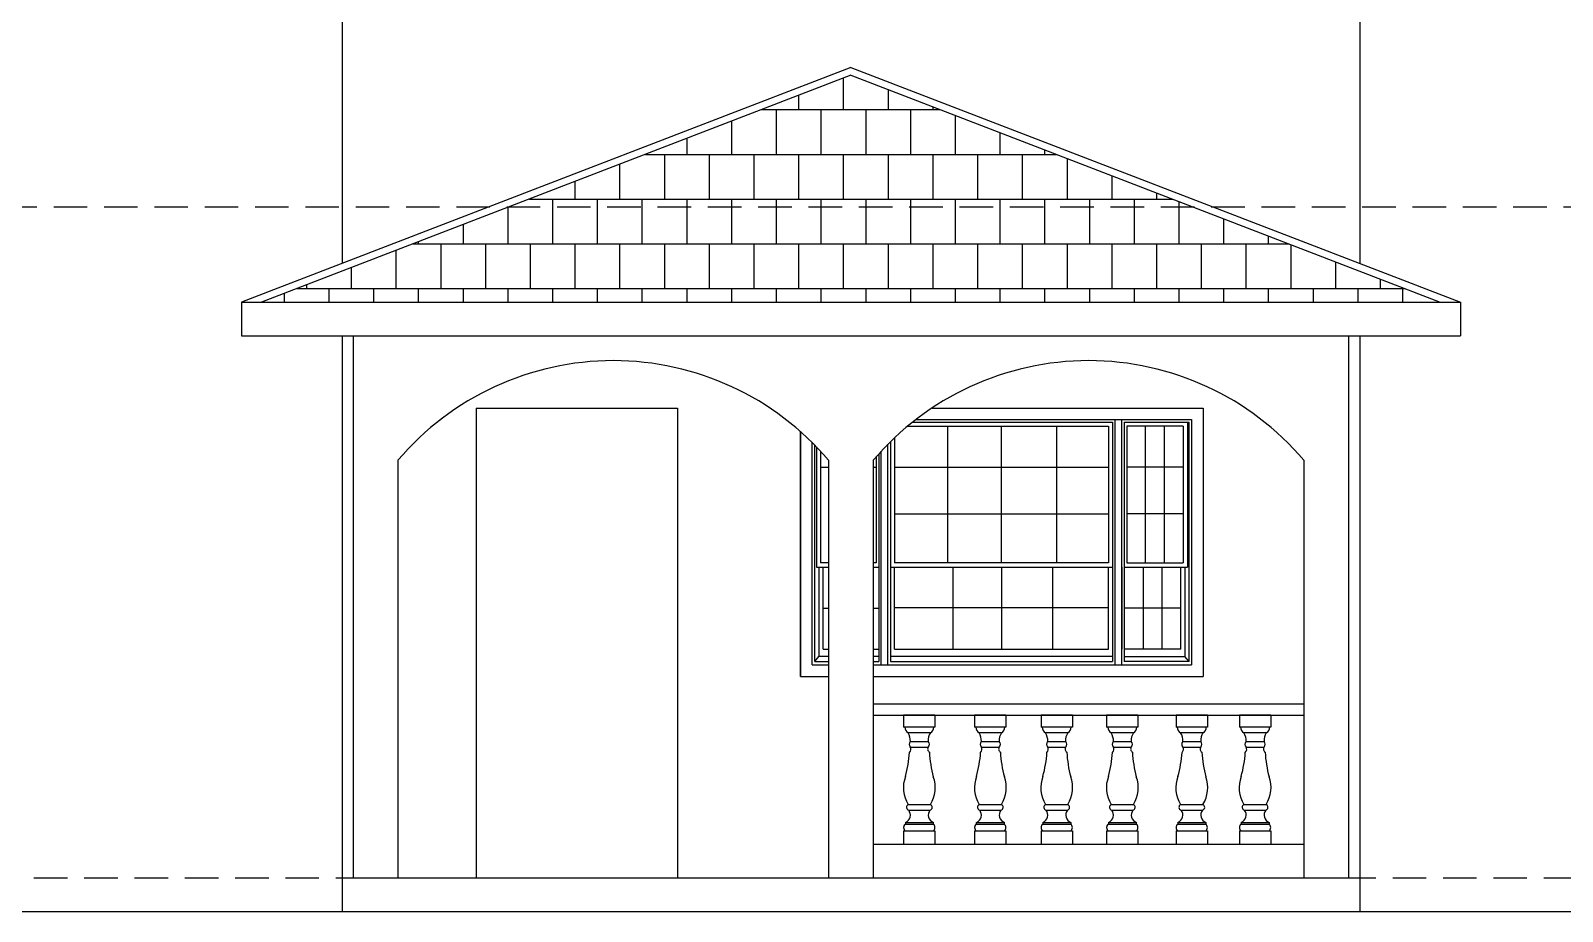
# Model space of a CAD drawing. Header units: inches. Extents: x 8172 to 11619, y -1386 to 1167.
# Drawn here: x 10352 to 10625.9, y -1351.4 to -1193.9 of the extents above; entities that cross this region are included whole.
import ezdxf

# ---------------------------------------------------------------- set-up
doc = ezdxf.new("R2010")
doc.units = ezdxf.units.IN
doc.header["$LTSCALE"] = 48
doc.header["$MEASUREMENT"] = 0
doc.linetypes.add('0', pattern=[0])
doc.linetypes.add('HIDDEN2', pattern=[0.1875, 0.125, -0.0625])
doc.layers.add('A-Glaz', color=92, linetype='Continuous')
doc.layers.add('A-Wall', color=40, linetype='Continuous')

msp = doc.modelspace()

# ---------------------------------------------------------------- hatches: boundary and pattern name
h = msp.add_hatch()
h.set_pattern_fill('AR-B88', color=8, style=0)
h.set_pattern_definition([(0, (-3762.6475, -2400.059), (0, 8), []), (90, (-3762.6475, -2400.0588), (-4, 8), [8, -8])])
h.paths.add_polyline_path([(10498.66, -1201.9), (10393.27, -1242.51), (10604.04, -1242.51)])

# ---------------------------------------------------------------- linework, layer by layer
at = {"color": 5}
for p, q in [((10498.66, -1200.51), (10389.66, -1242.51)), ((10498.66, -1201.9), (10393.27, -1242.51)), ((10498.66, -1200.51), (10607.66, -1242.51)), ((10498.66, -1201.9), (10604.04, -1242.51)), ((10389.66, -1242.51), (10607.66, -1242.51)), ((10389.66, -1242.51), (10389.66, -1248.51)), ((10607.66, -1242.51), (10607.66, -1248.51)), ((10389.66, -1248.51), (10607.66, -1248.51))]:
    msp.add_line(p, q, dxfattribs=at)
at = {"color": 8, "linetype": 'HIDDEN2'}
for p, q in [((10320.1, -1225.41), (10905.53, -1225.41)), ((10325.54, -1345.41), (10905.53, -1345.41))]:
    msp.add_line(p, q, dxfattribs=at)
for p, q in [((10489.66, -1265.65), (10489.66, -1309.41)), ((10489.66, -1265.65), (10489.66, -1309.41)), ((10489.66, -1309.41), (10494.66, -1309.41)), ((10286.41, -1351.41), (10879.57, -1351.41))]:
    msp.add_line(p, q)
at = {"layer": 'A-Glaz', "linetype": '0'}
for p, q in [((10431.66, -1261.41), (10467.66, -1261.41)), ((10431.66, -1261.41), (10431.66, -1345.41)), ((10467.66, -1261.41), (10467.66, -1345.41)), ((10513.17, -1261.41), (10561.66, -1261.41)), ((10561.66, -1261.41), (10561.66, -1309.41)), ((10508.79, -1264.68), (10544.7, -1264.68)), ((10509.7, -1263.94), (10545.44, -1263.94)), ((10510.27, -1263.49), (10559.57, -1263.49)), ((10515.99, -1289.1), (10515.99, -1264.68)), ((10525.58, -1289.1), (10525.58, -1264.68)), ((10535.48, -1289.1), (10535.48, -1264.68)), ((10544.7, -1264.68), (10544.7, -1289.1)), ((10545.44, -1263.94), (10545.44, -1306.73)), ((10545.89, -1307.32), (10545.89, -1263.49)), ((10547.08, -1307.32), (10547.08, -1263.49)), ((10547.13, -1289.1), (10547.13, -1264.68)), ((10547.52, -1263.94), (10547.52, -1306.73)), ((10547.52, -1263.94), (10559.13, -1263.94)), ((10547.97, -1264.68), (10547.97, -1289.1)), ((10558.09, -1264.68), (10547.97, -1264.68)), ((10551.34, -1289.1), (10551.34, -1264.68)), ((10554.71, -1289.1), (10554.71, -1264.68)), ((10558.09, -1264.68), (10558.09, -1289.1)), ((10558.83, -1263.94), (10558.83, -1289.84)), ((10559.13, -1306.73), (10559.13, -1263.94)), ((10559.57, -1263.49), (10559.57, -1307.32)), ((10489.66, -1309.41), (10489.66, -1265.65)), ((10491.74, -1307.32), (10491.74, -1267.6)), ((10492.19, -1306.73), (10492.19, -1268.05)), ((10505.28, -1307.32), (10505.28, -1267.9)), ((10505.73, -1267.46), (10505.73, -1306.73)), ((10506.47, -1266.74), (10506.47, -1289.1)), ((10492.48, -1268.36), (10492.48, -1289.84)), ((10493.23, -1269.15), (10493.23, -1289.1)), ((10503.2, -1270.13), (10503.2, -1289.1)), ((10503.64, -1269.63), (10503.64, -1306.73)), ((10504.09, -1307.32), (10504.09, -1269.14)), ((10493.23, -1272.01), (10494.66, -1272.01)), ((10502.66, -1272.01), (10503.2, -1272.01)), ((10506.47, -1272.01), (10544.7, -1272.01)), ((10558.09, -1272.01), (10547.97, -1272.01)), ((10506.47, -1280.34), (10544.7, -1280.34)), ((10558.09, -1280.34), (10547.97, -1280.34)), ((10492.48, -1289.84), (10494.66, -1289.84)), ((10492.93, -1289.84), (10492.93, -1305.84)), ((10494.66, -1289.1), (10493.23, -1289.1)), ((10493.67, -1304.5), (10493.67, -1289.84)), ((10503.2, -1289.1), (10502.66, -1289.1)), ((10502.66, -1289.84), (10503.64, -1289.84)), ((10505.73, -1289.84), (10545.44, -1289.84)), ((10544.7, -1289.1), (10506.47, -1289.1)), ((10506.47, -1304.5), (10506.47, -1289.84)), ((10516.88, -1289.84), (10516.88, -1304.5)), ((10525.58, -1289.84), (10525.58, -1304.5)), ((10534.71, -1289.84), (10534.71, -1304.5)), ((10544.7, -1304.5), (10544.7, -1289.84)), ((10547.13, -1289.84), (10547.13, -1304.5)), ((10547.52, -1289.84), (10558.83, -1289.84)), ((10547.97, -1289.1), (10558.09, -1289.1)), ((10550.9, -1289.84), (10550.9, -1304.5)), ((10554.27, -1289.84), (10554.27, -1304.5)), ((10557.64, -1304.5), (10557.64, -1289.84)), ((10558.38, -1289.84), (10558.38, -1305.84)), ((10493.67, -1297.17), (10494.66, -1297.17)), ((10502.66, -1297.17), (10503.64, -1297.17)), ((10506.47, -1297.1), (10544.7, -1297.1)), ((10557.64, -1297.17), (10547.52, -1297.17)), ((10492.19, -1306.73), (10492.93, -1305.84)), ((10494.66, -1305.84), (10492.93, -1305.84)), ((10493.67, -1304.5), (10494.66, -1304.5)), ((10502.66, -1304.5), (10503.64, -1304.5)), ((10503.64, -1305.84), (10502.66, -1305.84)), ((10545.44, -1305.84), (10505.73, -1305.84)), ((10506.47, -1304.5), (10544.7, -1304.5)), ((10557.64, -1304.5), (10547.52, -1304.5)), ((10547.52, -1305.84), (10558.38, -1305.84)), ((10559.13, -1306.73), (10558.38, -1305.84)), ((10491.74, -1307.32), (10494.66, -1307.32)), ((10492.19, -1306.73), (10494.66, -1306.73)), ((10502.66, -1306.73), (10503.64, -1306.73)), ((10502.66, -1307.32), (10559.57, -1307.32)), ((10505.73, -1306.73), (10545.44, -1306.73)), ((10559.13, -1306.73), (10547.52, -1306.73)), ((10489.66, -1309.41), (10494.66, -1309.41)), ((10502.66, -1309.41), (10561.66, -1309.41))]:
    msp.add_line(p, q, dxfattribs=at)
at = {"layer": 'A-Wall'}
for p, q in [((10407.66, -1129.77), (10407.66, -1235.57)), ((10589.66, -1129.77), (10589.66, -1235.57)), ((10407.66, -1248.51), (10407.66, -1351.41)), ((10409.66, -1248.51), (10409.66, -1345.41)), ((10587.66, -1248.51), (10587.66, -1345.41)), ((10589.66, -1248.51), (10589.66, -1351.41)), ((10417.66, -1270.76), (10417.66, -1345.41)), ((10494.66, -1270.76), (10494.66, -1345.41)), ((10502.66, -1270.76), (10502.66, -1345.41)), ((10579.66, -1270.76), (10579.66, -1345.41)), ((10407.66, -1345.41), (10589.66, -1345.41))]:
    msp.add_line(p, q, dxfattribs=at)
at = {"layer": 'A-Wall', "color": 6}
for p, q in [((10502.66, -1314.3), (10579.66, -1314.3)), ((10502.66, -1316.3), (10579.66, -1316.3)), ((10513.69, -1316.3), (10508.09, -1316.3)), ((10508.09, -1316.3), (10508.09, -1318.5)), ((10513.69, -1316.3), (10513.69, -1318.5)), ((10526.38, -1316.3), (10520.78, -1316.3)), ((10520.78, -1316.3), (10520.78, -1318.5)), ((10526.38, -1316.3), (10526.38, -1318.5)), ((10538.26, -1316.3), (10532.66, -1316.3)), ((10532.66, -1316.3), (10532.66, -1318.5)), ((10538.26, -1316.3), (10538.26, -1318.5)), ((10549.99, -1316.3), (10544.39, -1316.3)), ((10544.39, -1316.3), (10544.39, -1318.5)), ((10549.99, -1316.3), (10549.99, -1318.5)), ((10562.41, -1316.3), (10556.81, -1316.3)), ((10556.81, -1316.3), (10556.81, -1318.5)), ((10562.41, -1316.3), (10562.41, -1318.5)), ((10573.73, -1316.3), (10568.13, -1316.3)), ((10568.13, -1316.3), (10568.13, -1318.5)), ((10573.73, -1316.3), (10573.73, -1318.5)), ((10513.69, -1318.5), (10508.09, -1318.5)), ((10512.89, -1319.5), (10508.89, -1319.5)), ((10526.38, -1318.5), (10520.78, -1318.5)), ((10525.58, -1319.5), (10521.58, -1319.5)), ((10538.26, -1318.5), (10532.66, -1318.5)), ((10537.46, -1319.5), (10533.46, -1319.5)), ((10549.99, -1318.5), (10544.39, -1318.5)), ((10549.19, -1319.5), (10545.19, -1319.5)), ((10562.41, -1318.5), (10556.81, -1318.5)), ((10561.61, -1319.5), (10557.61, -1319.5)), ((10573.73, -1318.5), (10568.13, -1318.5)), ((10572.93, -1319.5), (10568.93, -1319.5)), ((10509.27, -1321.04), (10512.49, -1321.04)), ((10509.29, -1322.04), (10509.43, -1322.04)), ((10509.43, -1322.04), (10512.35, -1322.04)), ((10512.35, -1322.04), (10512.49, -1322.04)), ((10521.97, -1321.04), (10525.18, -1321.04)), ((10521.98, -1322.04), (10522.13, -1322.04)), ((10522.13, -1322.04), (10525.05, -1322.04)), ((10525.05, -1322.04), (10525.18, -1322.04)), ((10533.84, -1321.04), (10537.06, -1321.04)), ((10533.86, -1322.04), (10534, -1322.04)), ((10534, -1322.04), (10536.92, -1322.04)), ((10536.92, -1322.04), (10537.06, -1322.04)), ((10545.57, -1321.04), (10548.79, -1321.04)), ((10545.59, -1322.04), (10545.73, -1322.04)), ((10545.73, -1322.04), (10548.65, -1322.04)), ((10548.65, -1322.04), (10548.79, -1322.04)), ((10557.99, -1321.04), (10561.21, -1321.04)), ((10558.01, -1322.04), (10558.15, -1322.04)), ((10558.15, -1322.04), (10561.08, -1322.04)), ((10561.08, -1322.04), (10561.21, -1322.04)), ((10569.31, -1321.04), (10572.53, -1321.04)), ((10569.33, -1322.04), (10569.47, -1322.04)), ((10569.47, -1322.04), (10572.39, -1322.04)), ((10572.39, -1322.04), (10572.53, -1322.04)), ((10508.89, -1330.91), (10508.89, -1330.91)), ((10521.58, -1330.91), (10521.58, -1330.91)), ((10533.46, -1330.91), (10533.46, -1330.91)), ((10545.19, -1330.91), (10545.19, -1330.91)), ((10557.61, -1330.91), (10557.61, -1330.91)), ((10568.93, -1330.91), (10568.93, -1330.91)), ((10508.89, -1332.31), (10512.89, -1332.31)), ((10508.99, -1333.31), (10512.79, -1333.31)), ((10521.59, -1332.31), (10525.59, -1332.31)), ((10521.69, -1333.31), (10525.49, -1333.31)), ((10533.46, -1332.31), (10537.46, -1332.31)), ((10533.56, -1333.31), (10537.36, -1333.31)), ((10545.2, -1332.31), (10549.2, -1332.31)), ((10545.3, -1333.31), (10549.1, -1333.31)), ((10557.62, -1332.31), (10561.62, -1332.31)), ((10557.72, -1333.31), (10561.52, -1333.31)), ((10568.94, -1332.31), (10572.94, -1332.31)), ((10569.04, -1333.31), (10572.84, -1333.31)), ((10508.09, -1336.34), (10508.09, -1336.43)), ((10508.34, -1335.81), (10513.39, -1335.81)), ((10508.39, -1335.51), (10513.41, -1335.51)), ((10508.39, -1335.51), (10508.39, -1335.81)), ((10513.39, -1335.51), (10513.39, -1335.81)), ((10520.78, -1336.34), (10520.78, -1336.43)), ((10521.04, -1335.81), (10526.08, -1335.81)), ((10521.08, -1335.51), (10526.11, -1335.51)), ((10521.08, -1335.51), (10521.08, -1335.81)), ((10526.08, -1335.51), (10526.08, -1335.81)), ((10532.66, -1336.34), (10532.66, -1336.43)), ((10532.91, -1335.81), (10537.96, -1335.81)), ((10532.96, -1335.51), (10537.98, -1335.51)), ((10532.96, -1335.51), (10532.96, -1335.81)), ((10537.96, -1335.51), (10537.96, -1335.81)), ((10544.39, -1336.34), (10544.39, -1336.43)), ((10544.64, -1335.81), (10549.69, -1335.81)), ((10544.69, -1335.51), (10549.71, -1335.51)), ((10544.69, -1335.51), (10544.69, -1335.81)), ((10549.69, -1335.51), (10549.69, -1335.81)), ((10556.81, -1336.34), (10556.81, -1336.43)), ((10557.07, -1335.81), (10562.11, -1335.81)), ((10557.11, -1335.51), (10562.14, -1335.51)), ((10557.11, -1335.51), (10557.11, -1335.81)), ((10562.11, -1335.51), (10562.11, -1335.81)), ((10568.13, -1336.34), (10568.13, -1336.43)), ((10568.39, -1335.81), (10573.43, -1335.81)), ((10568.43, -1335.51), (10573.45, -1335.51)), ((10568.43, -1335.51), (10568.43, -1335.81)), ((10573.43, -1335.51), (10573.43, -1335.81)), ((10508.09, -1337.01), (10513.69, -1337.01)), ((10508.09, -1337.01), (10508.09, -1339.41)), ((10513.69, -1337.01), (10513.69, -1339.41)), ((10520.78, -1337.01), (10526.38, -1337.01)), ((10520.78, -1337.01), (10520.78, -1339.41)), ((10526.38, -1337.01), (10526.38, -1339.41)), ((10532.66, -1337.01), (10538.26, -1337.01)), ((10532.66, -1337.01), (10532.66, -1339.41)), ((10538.26, -1337.01), (10538.26, -1339.41)), ((10544.39, -1337.01), (10549.99, -1337.01)), ((10544.39, -1337.01), (10544.39, -1339.41)), ((10549.99, -1337.01), (10549.99, -1339.41)), ((10556.81, -1337.01), (10562.41, -1337.01)), ((10556.81, -1337.01), (10556.81, -1339.41)), ((10562.41, -1337.01), (10562.41, -1339.41)), ((10568.13, -1337.01), (10573.73, -1337.01)), ((10568.13, -1337.01), (10568.13, -1339.41)), ((10573.73, -1337.01), (10573.73, -1339.41)), ((10502.66, -1339.41), (10579.66, -1339.41)), ((10508.09, -1339.41), (10513.69, -1339.41)), ((10520.78, -1339.41), (10526.38, -1339.41)), ((10532.66, -1339.41), (10538.26, -1339.41)), ((10544.39, -1339.41), (10549.99, -1339.41)), ((10556.81, -1339.41), (10562.41, -1339.41)), ((10568.13, -1339.41), (10573.73, -1339.41))]:
    msp.add_line(p, q, dxfattribs=at)
at = {"layer": 'A-Wall'}
for centre in [(10456.16, -1303.45), (10541.16, -1303.45)]:
    msp.add_arc(centre, 50.51, 40.3402, 139.6598, dxfattribs=at)
at = {"layer": 'A-Wall', "color": 6}
for centre, radius, start, end in [((10509.41, -1318.5), 1.12, 179.7246, 242.2029), ((10506.7, -1320.89), 2.59, 356.6569, 32.4795), ((10514.73, -1320.8), 2.26, 144.8018, 186.0036), ((10512.36, -1318.5), 1.12, 297.8084, 0.2641), ((10522.11, -1318.5), 1.12, 179.7246, 242.2029), ((10519.4, -1320.89), 2.59, 356.6569, 32.4795), ((10527.43, -1320.8), 2.26, 144.8018, 186.0036), ((10525.06, -1318.5), 1.12, 297.8084, 0.2641), ((10533.98, -1318.5), 1.12, 179.7246, 242.2029), ((10531.27, -1320.89), 2.59, 356.6569, 32.4795), ((10539.3, -1320.8), 2.26, 144.8018, 186.0036), ((10536.93, -1318.5), 1.12, 297.8084, 0.2641), ((10545.71, -1318.5), 1.12, 179.7246, 242.2029), ((10543.01, -1320.89), 2.59, 356.6569, 32.4795), ((10551.04, -1320.8), 2.26, 144.8018, 186.0036), ((10548.66, -1318.5), 1.12, 297.8084, 0.2641), ((10558.14, -1318.5), 1.12, 179.7246, 242.2029), ((10555.43, -1320.89), 2.59, 356.6569, 32.4795), ((10563.46, -1320.8), 2.26, 144.8018, 186.0036), ((10561.09, -1318.5), 1.12, 297.8084, 0.2641), ((10569.45, -1318.5), 1.12, 179.7246, 242.2029), ((10566.75, -1320.89), 2.59, 356.6569, 32.4795), ((10574.78, -1320.8), 2.26, 144.8018, 186.0036), ((10572.41, -1318.5), 1.12, 297.8084, 0.2641), ((10509.82, -1321.53), 0.737, 138.3804, 223.7865), ((10508.62, -1322.43), 0.77, 312.1352, 30.8961), ((10513.03, -1322.4), 0.652, 146.4235, 239.3545), ((10511.98, -1321.54), 0.715, 315.6011, 44.3989), ((10533.47, -1321.9), 20.8, 182.9094, 195.172), ((10522.52, -1321.53), 0.737, 138.3804, 223.7865), ((10521.32, -1322.43), 0.77, 312.1352, 30.8961), ((10525.73, -1322.4), 0.652, 146.4235, 239.3545), ((10524.67, -1321.54), 0.715, 315.6011, 44.3989), ((10546.17, -1321.9), 20.8, 182.9094, 195.172), ((10534.39, -1321.53), 0.737, 138.3804, 223.7865), ((10533.19, -1322.43), 0.77, 312.1352, 30.8961), ((10537.6, -1322.4), 0.652, 146.4235, 239.3545), ((10536.55, -1321.54), 0.715, 315.6011, 44.3989), ((10558.04, -1321.9), 20.8, 182.9094, 195.172), ((10546.12, -1321.53), 0.737, 138.3804, 223.7865), ((10544.93, -1322.43), 0.77, 312.1352, 30.8961), ((10549.33, -1322.4), 0.652, 146.4235, 239.3545), ((10548.28, -1321.54), 0.715, 315.6011, 44.3989), ((10569.77, -1321.9), 20.8, 182.9094, 195.172), ((10558.54, -1321.53), 0.737, 138.3804, 223.7865), ((10557.35, -1322.43), 0.77, 312.1352, 30.8961), ((10561.75, -1322.4), 0.652, 146.4235, 239.3545), ((10560.7, -1321.54), 0.715, 315.6011, 44.3989), ((10582.2, -1321.9), 20.8, 182.9094, 195.172), ((10569.86, -1321.53), 0.737, 138.3804, 223.7865), ((10568.67, -1322.43), 0.77, 312.1352, 30.8961), ((10573.07, -1322.4), 0.652, 146.4235, 239.3545), ((10572.02, -1321.54), 0.715, 315.6011, 44.3989), ((10593.51, -1321.9), 20.8, 182.9094, 195.172), ((10488.14, -1321.62), 21.05, 344.3651, 356.2276), ((10500.84, -1321.62), 21.05, 344.3651, 356.2276), ((10512.71, -1321.62), 21.05, 344.3651, 356.2276), ((10524.44, -1321.62), 21.05, 344.3651, 356.2276), ((10536.86, -1321.62), 21.05, 344.3651, 356.2276), ((10548.18, -1321.62), 21.05, 344.3651, 356.2276), ((10513.73, -1329.31), 5.69, 159.2293, 211.8171), ((10508.03, -1329.3), 5.71, 328.2595, 20.0272), ((10526.43, -1329.31), 5.69, 159.2293, 211.8171), ((10520.73, -1329.3), 5.71, 328.2595, 20.0272), ((10538.3, -1329.31), 5.69, 159.2293, 211.8171), ((10532.6, -1329.3), 5.71, 328.2595, 20.0272), ((10550.03, -1329.31), 5.69, 159.2293, 211.8171), ((10544.33, -1329.3), 5.71, 328.2595, 20.0272), ((10562.45, -1329.31), 5.69, 159.2293, 211.8171), ((10556.75, -1329.3), 5.71, 328.2595, 20.0272), ((10573.77, -1329.31), 5.69, 159.2293, 211.8171), ((10568.07, -1329.3), 5.71, 328.2595, 20.0272), ((10507.87, -1334.19), 1.42, 292.1285, 38.1685), ((10509.13, -1332.79), 0.534, 115.9565, 255.4941), ((10513.93, -1334.18), 1.43, 142.4762, 248.8381), ((10512.67, -1332.79), 0.532, 283.9683, 64.581), ((10520.57, -1334.19), 1.42, 292.1285, 38.1685), ((10521.83, -1332.79), 0.534, 115.9565, 255.4941), ((10526.62, -1334.18), 1.43, 142.4762, 248.8381), ((10525.36, -1332.79), 0.532, 283.9683, 64.581), ((10532.44, -1334.19), 1.42, 292.1285, 38.1685), ((10533.7, -1332.79), 0.534, 115.9565, 255.4941), ((10538.5, -1334.18), 1.43, 142.4762, 248.8381), ((10537.23, -1332.79), 0.532, 283.9683, 64.581), ((10544.18, -1334.19), 1.42, 292.1285, 38.1685), ((10545.43, -1332.79), 0.534, 115.9565, 255.4941), ((10550.23, -1334.18), 1.43, 142.4762, 248.8381), ((10548.97, -1332.79), 0.532, 283.9683, 64.581), ((10556.6, -1334.19), 1.42, 292.1285, 38.1685), ((10557.85, -1332.79), 0.534, 115.9565, 255.4941), ((10562.65, -1334.18), 1.43, 142.4762, 248.8381), ((10561.39, -1332.79), 0.532, 283.9683, 64.581), ((10567.92, -1334.19), 1.42, 292.1285, 38.1685), ((10569.17, -1332.79), 0.534, 115.9565, 255.4941), ((10573.97, -1334.18), 1.43, 142.4762, 248.8381), ((10572.71, -1332.79), 0.532, 283.9683, 64.581), ((10508.87, -1336.39), 0.785, 132.2162, 231.9612), ((10512.94, -1336.41), 0.75, 306.8699, 53.1301), ((10521.57, -1336.39), 0.785, 132.2162, 231.9612), ((10525.63, -1336.41), 0.75, 306.8699, 53.1301), ((10533.44, -1336.39), 0.785, 132.2162, 231.9612), ((10537.51, -1336.41), 0.75, 306.8699, 53.1301), ((10545.17, -1336.39), 0.785, 132.2162, 231.9612), ((10549.24, -1336.41), 0.75, 306.8699, 53.1301), ((10557.6, -1336.39), 0.785, 132.2162, 231.9612), ((10561.66, -1336.41), 0.75, 306.8699, 53.1301), ((10568.91, -1336.39), 0.785, 132.2162, 231.9612), ((10572.98, -1336.41), 0.75, 306.8699, 53.1301)]:
    msp.add_arc(centre, radius, start, end, dxfattribs=at)

doc.saveas('drawing.dxf')
